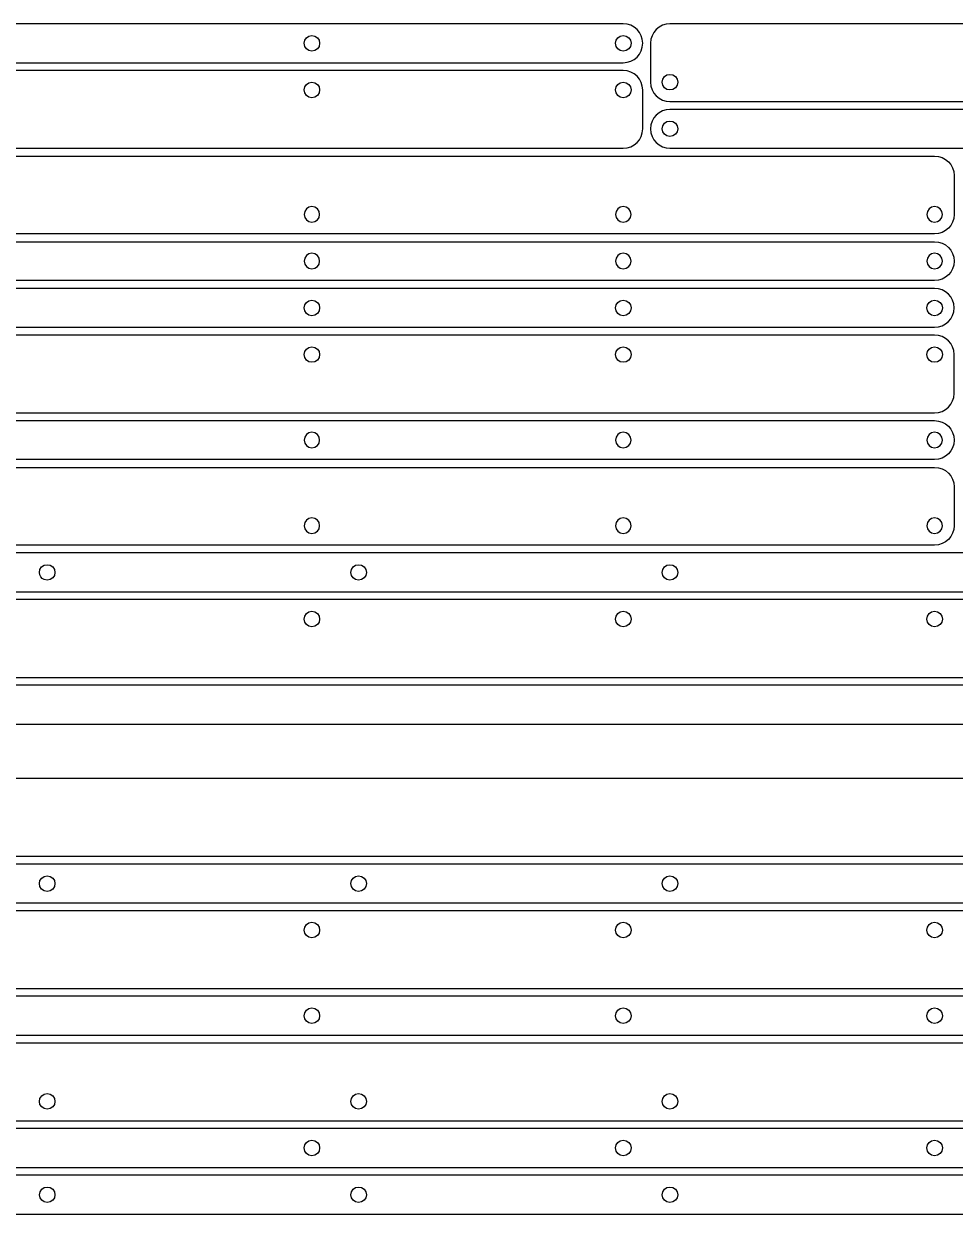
# Model space of a CAD drawing. Extents: x -146 to 800, y 150 to 800.
# Drawn here: x 105.1 to 344.3, y 494 to 800 of the extents above; entities that cross this region are included whole.
import ezdxf

# ---------------------------------------------------------------- set-up
doc = ezdxf.new("R2010")
doc.units = 0

msp = doc.modelspace()

# ---------------------------------------------------------------- linework, layer by layer
for p, q in [((259.056, 799.999), (-140.943, 799.999)), ((260.06618, 799.897813), (259.056, 799.999)), ((261.006, 799.607438), (260.06618, 799.897813)), ((261.855633, 799.147656), (261.006, 799.607438)), ((262.59525, 798.53825), (261.855633, 799.147656)), ((268.255684, 799.14734), (267.51625, 798.53775)), ((269.105156, 799.607281), (268.255684, 799.14734)), ((270.044863, 799.89777), (269.105156, 799.607281)), ((271.055, 799.999), (270.044863, 799.89777)), ((511.055, 799.999), (271.055, 799.999)), ((177.056, 794.982), (177.213266, 795.760234)), ((177.213266, 795.760234), (177.642125, 796.395875)), ((177.642125, 796.395875), (178.278172, 796.824328)), ((178.278172, 796.824328), (179.057, 796.981)), ((179.057, 796.981), (179.835094, 796.823906)), ((179.835094, 796.823906), (180.4705, 796.3955)), ((180.4705, 796.3955), (180.898906, 795.760094)), ((180.898906, 795.760094), (181.056, 794.982)), ((257.056, 794.982), (257.21325, 795.760234)), ((257.21325, 795.760234), (257.642, 796.395875)), ((257.642, 796.395875), (258.27775, 796.824328)), ((258.27775, 796.824328), (259.056, 796.981)), ((259.056, 796.981), (259.834672, 796.823906)), ((259.834672, 796.823906), (260.470375, 796.3955)), ((260.470375, 796.3955), (260.898891, 795.760094)), ((260.898891, 795.760094), (261.056, 794.982)), ((263.205023, 797.799), (262.59525, 798.53825)), ((263.665125, 796.949687), (263.205023, 797.799)), ((263.955727, 796.010094), (263.665125, 796.949687)), ((264.057, 795), (263.955727, 796.010094)), ((266.15623, 796.009137), (266.055, 794.999)), ((266.446719, 796.948844), (266.15623, 796.009137)), ((266.90666, 797.798316), (266.446719, 796.948844)), ((267.51625, 798.53775), (266.90666, 797.798316)), ((177.213266, 794.203328), (177.056, 794.982)), ((177.642125, 793.567625), (177.213266, 794.203328)), ((178.278172, 793.139109), (177.642125, 793.567625)), ((179.057, 792.982), (178.278172, 793.139109)), ((179.835094, 793.139109), (179.057, 792.982)), ((180.4705, 793.567625), (179.835094, 793.139109)), ((180.898906, 794.203328), (180.4705, 793.567625)), ((181.056, 794.982), (180.898906, 794.203328)), ((257.213109, 794.203328), (257.056, 794.982)), ((257.641625, 793.567625), (257.213109, 794.203328)), ((258.277328, 793.139109), (257.641625, 793.567625)), ((259.056, 792.982), (258.277328, 793.139109)), ((259.834672, 793.139109), (259.056, 792.982)), ((260.470375, 793.567625), (259.834672, 793.139109)), ((260.898891, 794.203328), (260.470375, 793.567625)), ((261.056, 794.982), (260.898891, 794.203328)), ((263.205023, 792.200367), (263.665125, 793.05)), ((263.665125, 793.05), (263.955727, 793.98982)), ((263.955727, 793.98982), (264.057, 795)), ((266.055, 794.999), (266.055, 784.999)), ((-140.943, 789.999), (259.056, 789.999)), ((259.056, 789.999), (260.06618, 790.100273)), ((260.06618, 790.100273), (261.006, 790.390875)), ((261.006, 790.390875), (261.855633, 790.850977)), ((261.855633, 790.850977), (262.59525, 791.46075)), ((262.59525, 791.46075), (263.205023, 792.200367)), ((259.056, 787.999), (-140.943, 787.999)), ((260.06618, 787.89777), (259.056, 787.999)), ((261.006, 787.607281), (260.06618, 787.89777)), ((261.855633, 787.14734), (261.006, 787.607281)), ((262.59525, 786.53775), (261.855633, 787.14734)), ((263.205023, 785.798316), (262.59525, 786.53775)), ((269.213094, 785.777672), (269.6415, 786.413375)), ((269.6415, 786.413375), (270.276906, 786.841891)), ((270.276906, 786.841891), (271.055, 786.999)), ((271.055, 786.999), (271.833828, 786.841891)), ((271.833828, 786.841891), (272.469875, 786.413375)), ((272.469875, 786.413375), (272.898734, 785.777672)), ((177.056, 782.999), (177.213266, 783.777672)), ((177.213266, 783.777672), (177.642125, 784.413375)), ((177.642125, 784.413375), (178.278172, 784.841891)), ((178.278172, 784.841891), (179.057, 784.999)), ((179.057, 784.999), (179.835094, 784.841891)), ((179.835094, 784.841891), (180.4705, 784.413375)), ((180.4705, 784.413375), (180.898906, 783.777672)), ((180.898906, 783.777672), (181.056, 782.999)), ((257.056, 782.999), (257.21325, 783.777672)), ((257.21325, 783.777672), (257.642, 784.413375)), ((257.642, 784.413375), (258.27775, 784.841891)), ((258.27775, 784.841891), (259.056, 784.999)), ((259.056, 784.999), (259.834672, 784.841891)), ((259.834672, 784.841891), (260.470375, 784.413375)), ((260.470375, 784.413375), (260.898891, 783.777672)), ((260.898891, 783.777672), (261.056, 782.999)), ((263.665125, 784.948844), (263.205023, 785.798316)), ((263.955727, 784.009137), (263.665125, 784.948844)), ((264.057, 782.999), (263.955727, 784.009137)), ((266.055, 784.999), (266.15623, 783.988863)), ((266.15623, 783.988863), (266.446719, 783.049156)), ((269.056, 784.999), (269.213094, 785.777672)), ((269.213094, 784.22075), (269.056, 784.999)), ((269.6415, 783.585), (269.213094, 784.22075)), ((270.276906, 783.15625), (269.6415, 783.585)), ((272.469875, 783.585), (271.833828, 783.15625)), ((272.898734, 784.22075), (272.469875, 783.585)), ((272.898734, 785.777672), (273.056, 784.999)), ((273.056, 784.999), (272.898734, 784.22075)), ((177.213266, 782.220328), (177.056, 782.999)), ((177.642125, 781.584625), (177.213266, 782.220328)), ((178.278172, 781.156109), (177.642125, 781.584625)), ((179.057, 780.999), (178.278172, 781.156109)), ((179.835094, 781.15625), (179.057, 780.999)), ((180.4705, 781.585), (179.835094, 781.15625)), ((180.898906, 782.22075), (180.4705, 781.585)), ((181.056, 782.999), (180.898906, 782.22075)), ((257.213109, 782.220328), (257.056, 782.999)), ((257.641625, 781.584625), (257.213109, 782.220328)), ((258.277328, 781.156109), (257.641625, 781.584625)), ((259.056, 780.999), (258.277328, 781.156109)), ((259.834672, 781.15625), (259.056, 780.999)), ((260.470375, 781.585), (259.834672, 781.15625)), ((260.898891, 782.22075), (260.470375, 781.585)), ((261.056, 782.999), (260.898891, 782.22075)), ((264.057, 772.999), (264.057, 782.999)), ((266.446719, 783.049156), (266.90666, 782.199684)), ((266.90666, 782.199684), (267.51625, 781.46025)), ((267.51625, 781.46025), (268.255684, 780.85066)), ((268.255684, 780.85066), (269.105156, 780.390719)), ((269.105156, 780.390719), (270.044863, 780.10023)), ((271.055, 782.999), (270.276906, 783.15625)), ((271.833828, 783.15625), (271.055, 782.999)), ((269.105156, 777.607281), (268.255684, 777.14734)), ((270.044863, 777.89777), (269.105156, 777.607281)), ((270.044863, 780.10023), (271.055, 779.999)), ((271.055, 777.999), (270.044863, 777.89777)), ((271.055, 779.999), (511.055, 779.999)), ((511.055, 777.999), (271.055, 777.999)), ((266.446719, 774.948844), (266.15623, 774.009137)), ((266.90666, 775.798316), (266.446719, 774.948844)), ((267.51625, 776.53775), (266.90666, 775.798316)), ((268.255684, 777.14734), (267.51625, 776.53775)), ((269.213094, 773.795672), (269.6415, 774.431375)), ((269.6415, 774.431375), (270.276906, 774.859891)), ((270.276906, 774.859891), (271.055, 775.017)), ((271.055, 775.017), (271.833828, 774.859891)), ((271.833828, 774.859891), (272.469875, 774.431375)), ((272.469875, 774.431375), (272.898734, 773.795672)), ((263.205023, 770.199684), (263.665125, 771.049156)), ((263.665125, 771.049156), (263.955727, 771.988863)), ((263.955727, 771.988863), (264.057, 772.999)), ((266.15623, 774.009137), (266.055, 772.999)), ((266.055, 772.999), (266.15623, 771.988863)), ((266.15623, 771.988863), (266.446719, 771.049156)), ((266.446719, 771.049156), (266.90666, 770.199684)), ((269.056, 773.017), (269.213094, 773.795672)), ((269.213094, 772.23875), (269.056, 773.017)), ((269.6415, 771.603), (269.213094, 772.23875)), ((270.276906, 771.17425), (269.6415, 771.603)), ((271.055, 771.017), (270.276906, 771.17425)), ((271.833828, 771.174109), (271.055, 771.017)), ((272.469875, 771.602625), (271.833828, 771.174109)), ((272.898734, 772.238328), (272.469875, 771.602625)), ((272.898734, 773.795672), (273.056, 773.017)), ((273.056, 773.017), (272.898734, 772.238328)), ((-140.943, 767.999), (259.056, 767.999)), ((259.056, 767.999), (260.06618, 768.10023)), ((260.06618, 768.10023), (261.006, 768.390719)), ((261.006, 768.390719), (261.855633, 768.85066)), ((261.855633, 768.85066), (262.59525, 769.46025)), ((262.59525, 769.46025), (263.205023, 770.199684)), ((266.90666, 770.199684), (267.51625, 769.46025)), ((267.51625, 769.46025), (268.255684, 768.85066)), ((268.255684, 768.85066), (269.105156, 768.390719)), ((269.105156, 768.390719), (270.044863, 768.10023)), ((270.044863, 768.10023), (271.055, 767.999)), ((271.055, 767.999), (511.055, 767.999)), ((-140.943, 765.999), (339.056, 765.999)), ((339.056, 765.999), (340.066137, 765.89777)), ((340.066137, 765.89777), (341.005844, 765.607281)), ((341.005844, 765.607281), (341.855316, 765.14734)), ((341.855316, 765.14734), (342.59475, 764.53775)), ((342.59475, 764.53775), (343.20434, 763.798316)), ((343.20434, 763.798316), (343.664281, 762.948844)), ((343.664281, 762.948844), (343.95477, 762.009137)), ((343.95477, 762.009137), (344.056, 760.999)), ((344.056, 760.999), (344.056, 750.999)), ((178.277328, 752.841891), (177.641625, 752.413375)), ((179.056, 752.999), (178.277328, 752.841891)), ((179.834672, 752.841891), (179.056, 752.999)), ((180.470375, 752.413375), (179.834672, 752.841891)), ((258.27775, 752.841891), (257.642, 752.413375)), ((259.056, 752.999), (258.27775, 752.841891)), ((259.834672, 752.841891), (259.056, 752.999)), ((260.470375, 752.413375), (259.834672, 752.841891)), ((338.277328, 752.841891), (337.641625, 752.413375)), ((339.056, 752.999), (338.277328, 752.841891)), ((339.834672, 752.841891), (339.056, 752.999)), ((340.470375, 752.413375), (339.834672, 752.841891)), ((177.213109, 751.777672), (177.056, 750.999)), ((177.056, 750.999), (177.21325, 750.220328)), ((177.641625, 752.413375), (177.213109, 751.777672)), ((177.21325, 750.220328), (177.642, 749.584625)), ((180.898891, 751.777672), (180.470375, 752.413375)), ((180.470375, 749.585), (180.898891, 750.22075)), ((181.056, 750.999), (180.898891, 751.777672)), ((180.898891, 750.22075), (181.056, 750.999)), ((257.21325, 751.777672), (257.056, 750.999)), ((257.056, 750.999), (257.21325, 750.220328)), ((257.642, 752.413375), (257.21325, 751.777672)), ((257.21325, 750.220328), (257.642, 749.584625)), ((260.898891, 751.777672), (260.470375, 752.413375)), ((260.470375, 749.585), (260.898891, 750.22075)), ((261.056, 750.999), (260.898891, 751.777672)), ((260.898891, 750.22075), (261.056, 750.999)), ((337.213109, 751.777672), (337.056, 750.999)), ((337.056, 750.999), (337.21325, 750.220328)), ((337.641625, 752.413375), (337.213109, 751.777672)), ((337.21325, 750.220328), (337.642, 749.584625)), ((340.898891, 751.777672), (340.470375, 752.413375)), ((340.470375, 749.585), (340.898891, 750.22075)), ((341.056, 750.999), (340.898891, 751.777672)), ((340.898891, 750.22075), (341.056, 750.999)), ((343.95477, 749.988863), (343.664281, 749.049156)), ((344.056, 750.999), (343.95477, 749.988863)), ((177.642, 749.584625), (178.27775, 749.156109)), ((178.27775, 749.156109), (179.056, 748.999)), ((179.056, 748.999), (179.834672, 749.15625)), ((179.834672, 749.15625), (180.470375, 749.585)), ((257.642, 749.584625), (258.27775, 749.156109)), ((258.27775, 749.156109), (259.056, 748.999)), ((259.056, 748.999), (259.834672, 749.15625)), ((259.834672, 749.15625), (260.470375, 749.585)), ((337.642, 749.584625), (338.27775, 749.156109)), ((338.27775, 749.156109), (339.056, 748.999)), ((339.056, 748.999), (339.834672, 749.15625)), ((339.834672, 749.15625), (340.470375, 749.585)), ((341.855316, 746.85066), (341.005844, 746.390719)), ((342.59475, 747.46025), (341.855316, 746.85066)), ((343.20434, 748.199684), (342.59475, 747.46025)), ((343.664281, 749.049156), (343.20434, 748.199684)), ((339.056, 745.999), (-140.943, 745.999)), ((-140.943, 743.999), (339.056, 743.999)), ((340.066137, 746.10023), (339.056, 745.999)), ((339.056, 743.999), (340.066137, 743.89777)), ((341.005844, 746.390719), (340.066137, 746.10023)), ((340.066137, 743.89777), (341.005844, 743.607281)), ((341.005844, 743.607281), (341.855316, 743.14734)), ((178.277328, 740.859891), (177.641625, 740.431375)), ((179.056, 741.017), (178.277328, 740.859891)), ((179.834672, 740.859328), (179.056, 741.017)), ((180.470375, 740.430625), (179.834672, 740.859328)), ((258.27775, 740.859891), (257.642, 740.431375)), ((259.056, 741.017), (258.27775, 740.859891)), ((259.834672, 740.859328), (259.056, 741.017)), ((260.470375, 740.430625), (259.834672, 740.859328)), ((338.277328, 740.859891), (337.641625, 740.431375)), ((339.056, 741.017), (338.277328, 740.859891)), ((339.834672, 740.859328), (339.056, 741.017)), ((340.470375, 740.430625), (339.834672, 740.859328)), ((341.855316, 743.14734), (342.59475, 742.53775)), ((342.59475, 742.53775), (343.20434, 741.798316)), ((343.20434, 741.798316), (343.664281, 740.948844)), ((343.664281, 740.948844), (343.95477, 740.009137)), ((177.213109, 739.795672), (177.056, 739.017)), ((177.056, 739.017), (177.21325, 738.238328)), ((177.641625, 740.431375), (177.213109, 739.795672)), ((177.21325, 738.238328), (177.642, 737.602625)), ((177.642, 737.602625), (178.27775, 737.174109)), ((179.834672, 737.174109), (180.470375, 737.602625)), ((180.898891, 739.795109), (180.470375, 740.430625)), ((180.470375, 737.602625), (180.898891, 738.238328)), ((181.056, 739.017), (180.898891, 739.795109)), ((180.898891, 738.238328), (181.056, 739.017)), ((257.21325, 739.795672), (257.056, 739.017)), ((257.056, 739.017), (257.21325, 738.238328)), ((257.642, 740.431375), (257.21325, 739.795672)), ((257.21325, 738.238328), (257.642, 737.602625)), ((257.642, 737.602625), (258.27775, 737.174109)), ((259.834672, 737.174109), (260.470375, 737.602625)), ((260.898891, 739.795109), (260.470375, 740.430625)), ((260.470375, 737.602625), (260.898891, 738.238328)), ((261.056, 739.017), (260.898891, 739.795109)), ((260.898891, 738.238328), (261.056, 739.017)), ((337.213109, 739.795672), (337.056, 739.017)), ((337.056, 739.017), (337.21325, 738.238328)), ((337.641625, 740.431375), (337.213109, 739.795672)), ((337.21325, 738.238328), (337.642, 737.602625)), ((337.642, 737.602625), (338.27775, 737.174109)), ((339.834672, 737.174109), (340.470375, 737.602625)), ((340.898891, 739.795109), (340.470375, 740.430625)), ((340.470375, 737.602625), (340.898891, 738.238328)), ((341.056, 739.017), (340.898891, 739.795109)), ((340.898891, 738.238328), (341.056, 739.017)), ((343.95477, 737.988863), (343.664281, 737.049156)), ((343.95477, 740.009137), (344.056, 738.999)), ((344.056, 738.999), (343.95477, 737.988863)), ((178.27775, 737.174109), (179.056, 737.017)), ((179.056, 737.017), (179.834672, 737.174109)), ((258.27775, 737.174109), (259.056, 737.017)), ((259.056, 737.017), (259.834672, 737.174109)), ((338.27775, 737.174109), (339.056, 737.017)), ((339.056, 737.017), (339.834672, 737.174109)), ((341.005844, 734.390719), (340.066137, 734.10023)), ((341.855316, 734.85066), (341.005844, 734.390719)), ((342.59475, 735.46025), (341.855316, 734.85066)), ((343.20434, 736.199684), (342.59475, 735.46025)), ((343.664281, 737.049156), (343.20434, 736.199684)), ((339.056, 733.999), (-140.943, 733.999)), ((339.056, 731.999), (-140.943, 731.999)), ((340.066137, 734.10023), (339.056, 733.999)), ((340.066137, 731.89777), (339.056, 731.999)), ((341.005844, 731.607281), (340.066137, 731.89777)), ((341.855316, 731.14734), (341.005844, 731.607281)), ((177.21325, 727.759672), (177.642, 728.395375)), ((177.642, 728.395375), (178.27775, 728.823891)), ((178.27775, 728.823891), (179.056, 728.981)), ((179.056, 728.981), (179.834672, 728.823891)), ((179.834672, 728.823891), (180.470375, 728.395375)), ((180.470375, 728.395375), (180.898891, 727.759672)), ((257.21325, 727.759672), (257.642, 728.395375)), ((257.642, 728.395375), (258.27775, 728.823891)), ((258.27775, 728.823891), (259.056, 728.981)), ((259.056, 728.981), (259.834672, 728.823891)), ((259.834672, 728.823891), (260.470375, 728.395375)), ((260.470375, 728.395375), (260.898891, 727.759672)), ((337.213109, 727.759672), (337.641625, 728.395375)), ((337.641625, 728.395375), (338.277328, 728.823891)), ((338.277328, 728.823891), (339.056, 728.981)), ((339.056, 728.981), (339.83425, 728.823891)), ((339.83425, 728.823891), (340.47, 728.395375)), ((340.47, 728.395375), (340.89875, 727.759672)), ((342.59475, 730.53775), (341.855316, 731.14734)), ((343.20434, 729.798316), (342.59475, 730.53775)), ((343.664281, 728.948844), (343.20434, 729.798316)), ((343.95477, 728.009137), (343.664281, 728.948844)), ((177.056, 726.981), (177.21325, 727.759672)), ((177.213109, 726.202906), (177.056, 726.981)), ((177.641625, 725.5675), (177.213109, 726.202906)), ((178.277328, 725.139094), (177.641625, 725.5675)), ((180.470375, 725.5675), (179.834672, 725.139094)), ((180.898891, 726.202906), (180.470375, 725.5675)), ((180.898891, 727.759672), (181.056, 726.981)), ((181.056, 726.981), (180.898891, 726.202906)), ((257.056, 726.981), (257.21325, 727.759672)), ((257.21325, 726.202906), (257.056, 726.981)), ((257.642, 725.5675), (257.21325, 726.202906)), ((258.27775, 725.139094), (257.642, 725.5675)), ((260.470375, 725.5675), (259.834672, 725.139094)), ((260.898891, 726.202906), (260.470375, 725.5675)), ((260.898891, 727.759672), (261.056, 726.981)), ((261.056, 726.981), (260.898891, 726.202906)), ((337.056, 726.981), (337.213109, 727.759672)), ((337.213109, 726.202906), (337.056, 726.981)), ((337.641625, 725.5675), (337.213109, 726.202906)), ((338.277328, 725.139094), (337.641625, 725.5675)), ((340.470375, 725.5675), (339.834672, 725.139094)), ((340.898891, 726.202906), (340.470375, 725.5675)), ((340.89875, 727.759672), (341.056, 726.981)), ((341.056, 726.981), (340.898891, 726.202906)), ((343.664281, 725.049156), (343.95477, 725.988863)), ((344.056, 726.999), (343.95477, 728.009137)), ((343.95477, 725.988863), (344.056, 726.999)), ((179.056, 724.982), (178.277328, 725.139094)), ((179.834672, 725.139094), (179.056, 724.982)), ((259.056, 724.982), (258.27775, 725.139094)), ((259.834672, 725.139094), (259.056, 724.982)), ((339.056, 724.982), (338.277328, 725.139094)), ((339.834672, 725.139094), (339.056, 724.982)), ((339.056, 721.999), (340.066137, 722.10023)), ((340.066137, 722.10023), (341.005844, 722.390719)), ((341.005844, 722.390719), (341.855316, 722.85066)), ((341.855316, 722.85066), (342.59475, 723.46025)), ((342.59475, 723.46025), (343.20434, 724.199684)), ((343.20434, 724.199684), (343.664281, 725.049156)), ((-140.943, 721.999), (339.056, 721.999)), ((339.056, 719.999), (-140.943, 719.999)), ((340.066137, 719.89777), (339.056, 719.999)), ((341.005844, 719.607281), (340.066137, 719.89777)), ((341.855316, 719.14734), (341.005844, 719.607281)), ((342.59475, 718.53775), (341.855316, 719.14734)), ((177.21325, 715.777672), (177.642, 716.413375)), ((177.642, 716.413375), (178.27775, 716.841891)), ((178.27775, 716.841891), (179.056, 716.999)), ((179.056, 716.999), (179.834672, 716.84175)), ((179.834672, 716.84175), (180.470375, 716.413)), ((180.470375, 716.413), (180.898891, 715.77725)), ((257.21325, 715.777672), (257.642, 716.413375)), ((257.642, 716.413375), (258.27775, 716.841891)), ((258.27775, 716.841891), (259.056, 716.999)), ((259.056, 716.999), (259.834672, 716.84175)), ((259.834672, 716.84175), (260.470375, 716.413)), ((260.470375, 716.413), (260.898891, 715.77725)), ((337.213109, 715.777672), (337.641625, 716.413375)), ((337.641625, 716.413375), (338.277328, 716.841891)), ((338.277328, 716.841891), (339.056, 716.999)), ((339.056, 716.999), (339.83425, 716.84175)), ((339.83425, 716.84175), (340.47, 716.413)), ((340.47, 716.413), (340.89875, 715.77725)), ((343.20434, 717.798316), (342.59475, 718.53775)), ((343.664281, 716.948844), (343.20434, 717.798316)), ((343.95477, 716.009137), (343.664281, 716.948844)), ((344.056, 714.999), (343.95477, 716.009137)), ((177.056, 714.999), (177.21325, 715.777672)), ((177.213109, 714.220328), (177.056, 714.999)), ((177.641625, 713.584625), (177.213109, 714.220328)), ((178.277328, 713.156109), (177.641625, 713.584625)), ((179.056, 712.999), (178.277328, 713.156109)), ((179.834672, 713.156109), (179.056, 712.999)), ((180.470375, 713.584625), (179.834672, 713.156109)), ((180.898891, 714.220328), (180.470375, 713.584625)), ((180.898891, 715.77725), (181.056, 714.999)), ((181.056, 714.999), (180.898891, 714.220328)), ((257.056, 714.999), (257.21325, 715.777672)), ((257.21325, 714.220328), (257.056, 714.999)), ((257.642, 713.584625), (257.21325, 714.220328)), ((258.27775, 713.156109), (257.642, 713.584625)), ((259.056, 712.999), (258.27775, 713.156109)), ((259.834672, 713.156109), (259.056, 712.999)), ((260.470375, 713.584625), (259.834672, 713.156109)), ((260.898891, 714.220328), (260.470375, 713.584625)), ((260.898891, 715.77725), (261.056, 714.999)), ((261.056, 714.999), (260.898891, 714.220328)), ((337.056, 714.999), (337.213109, 715.777672)), ((337.213109, 714.220328), (337.056, 714.999)), ((337.641625, 713.584625), (337.213109, 714.220328)), ((338.277328, 713.156109), (337.641625, 713.584625)), ((339.056, 712.999), (338.277328, 713.156109)), ((339.834672, 713.156109), (339.056, 712.999)), ((340.470375, 713.584625), (339.834672, 713.156109)), ((340.898891, 714.220328), (340.470375, 713.584625)), ((340.89875, 715.77725), (341.056, 714.999)), ((341.056, 714.999), (340.898891, 714.220328)), ((344.056, 704.999), (344.056, 714.999)), ((343.664281, 703.049156), (343.95477, 703.988863)), ((343.95477, 703.988863), (344.056, 704.999)), ((341.005844, 700.390719), (341.855316, 700.85066)), ((341.855316, 700.85066), (342.59475, 701.46025)), ((342.59475, 701.46025), (343.20434, 702.199684)), ((343.20434, 702.199684), (343.664281, 703.049156)), ((-140.943, 699.999), (339.056, 699.999)), ((-140.943, 697.999), (339.056, 697.999)), ((339.056, 699.999), (340.066137, 700.10023)), ((339.056, 697.999), (340.066137, 697.89777)), ((340.066137, 700.10023), (341.005844, 700.390719)), ((340.066137, 697.89777), (341.005844, 697.607281)), ((341.005844, 697.607281), (341.855316, 697.14734)), ((178.277188, 694.859891), (177.64125, 694.431375)), ((179.056, 695.017), (178.277188, 694.859891)), ((179.834672, 694.859891), (179.056, 695.017)), ((180.470375, 694.431375), (179.834672, 694.859891)), ((258.277328, 694.859891), (257.641625, 694.431375)), ((259.056, 695.017), (258.277328, 694.859891)), ((259.834672, 694.859891), (259.056, 695.017)), ((260.470375, 694.431375), (259.834672, 694.859891)), ((338.277188, 694.859891), (337.64125, 694.431375)), ((339.056, 695.017), (338.277188, 694.859891)), ((339.834672, 694.859891), (339.056, 695.017)), ((340.470375, 694.431375), (339.834672, 694.859891)), ((341.855316, 697.14734), (342.59475, 696.53775)), ((342.59475, 696.53775), (343.20434, 695.798316)), ((343.20434, 695.798316), (343.664281, 694.948844)), ((343.664281, 694.948844), (343.95477, 694.009137)), ((177.212687, 693.795672), (177.056, 693.017)), ((177.056, 693.017), (177.213109, 692.238328)), ((177.64125, 694.431375), (177.212687, 693.795672)), ((177.213109, 692.238328), (177.641625, 691.602625)), ((177.641625, 691.602625), (178.277328, 691.174109)), ((179.83425, 691.174109), (180.47, 691.602625)), ((180.47, 691.602625), (180.89875, 692.238328)), ((180.898891, 693.795672), (180.470375, 694.431375)), ((180.89875, 692.238328), (181.056, 693.017)), ((181.056, 693.017), (180.898891, 693.795672)), ((257.213109, 693.795672), (257.056, 693.017)), ((257.056, 693.017), (257.21325, 692.238328)), ((257.641625, 694.431375), (257.213109, 693.795672)), ((257.21325, 692.238328), (257.642, 691.602625)), ((257.642, 691.602625), (258.27775, 691.174109)), ((259.834531, 691.174109), (260.47, 691.602625)), ((260.47, 691.602625), (260.898469, 692.238328)), ((260.898891, 693.795672), (260.470375, 694.431375)), ((260.898469, 692.238328), (261.056, 693.017)), ((261.056, 693.017), (260.898891, 693.795672)), ((337.212688, 693.795672), (337.056, 693.017)), ((337.056, 693.017), (337.213109, 692.238328)), ((337.64125, 694.431375), (337.212688, 693.795672)), ((337.213109, 692.238328), (337.641625, 691.602625)), ((337.641625, 691.602625), (338.277328, 691.174109)), ((339.83425, 691.174109), (340.47, 691.602625)), ((340.47, 691.602625), (340.89875, 692.238328)), ((340.898891, 693.795672), (340.470375, 694.431375)), ((340.89875, 692.238328), (341.056, 693.017)), ((341.056, 693.017), (340.898891, 693.795672)), ((343.95477, 691.988863), (343.664281, 691.049156)), ((343.95477, 694.009137), (344.056, 692.999)), ((344.056, 692.999), (343.95477, 691.988863)), ((178.277328, 691.174109), (179.056, 691.017)), ((179.056, 691.017), (179.83425, 691.174109)), ((258.27775, 691.174109), (259.056, 691.017)), ((259.056, 691.017), (259.834531, 691.174109)), ((338.277328, 691.174109), (339.056, 691.017)), ((339.056, 691.017), (339.83425, 691.174109)), ((341.855316, 688.85066), (341.005844, 688.390719)), ((342.59475, 689.46025), (341.855316, 688.85066)), ((343.20434, 690.199684), (342.59475, 689.46025)), ((343.664281, 691.049156), (343.20434, 690.199684)), ((339.056, 687.999), (-140.943, 687.999)), ((-140.943, 685.999), (339.056, 685.999)), ((340.066137, 688.10023), (339.056, 687.999)), ((339.056, 685.999), (340.066137, 685.89777)), ((341.005844, 688.390719), (340.066137, 688.10023)), ((340.066137, 685.89777), (341.005844, 685.607281)), ((341.005844, 685.607281), (341.855316, 685.14734)), ((341.855316, 685.14734), (342.59475, 684.53775)), ((342.59475, 684.53775), (343.20434, 683.798316)), ((343.20434, 683.798316), (343.664281, 682.948844)), ((343.664281, 682.948844), (343.95477, 682.009137)), ((343.95477, 682.009137), (344.056, 680.999)), ((344.056, 680.999), (344.056, 670.999)), ((177.212687, 671.777672), (177.056, 670.999)), ((177.056, 670.999), (177.213109, 670.220328)), ((177.64125, 672.413375), (177.212687, 671.777672)), ((177.213109, 670.220328), (177.641625, 669.584625)), ((178.277188, 672.841891), (177.64125, 672.413375)), ((179.056, 672.999), (178.277188, 672.841891)), ((179.834672, 672.841891), (179.056, 672.999)), ((180.470375, 672.413375), (179.834672, 672.841891)), ((180.47, 669.585), (180.89875, 670.22075)), ((180.898891, 671.777672), (180.470375, 672.413375)), ((180.89875, 670.22075), (181.056, 670.999)), ((181.056, 670.999), (180.898891, 671.777672)), ((257.213109, 671.777672), (257.056, 670.999)), ((257.056, 670.999), (257.21325, 670.220328)), ((257.641625, 672.413375), (257.213109, 671.777672)), ((257.21325, 670.220328), (257.642, 669.584625)), ((258.277328, 672.841891), (257.641625, 672.413375)), ((259.056, 672.999), (258.277328, 672.841891)), ((259.834672, 672.841891), (259.056, 672.999)), ((260.470375, 672.413375), (259.834672, 672.841891)), ((260.47, 669.585), (260.898469, 670.22075)), ((260.898891, 671.777672), (260.470375, 672.413375)), ((260.898469, 670.22075), (261.056, 670.999)), ((261.056, 670.999), (260.898891, 671.777672)), ((337.212688, 671.777672), (337.056, 670.999)), ((337.056, 670.999), (337.213109, 670.220328)), ((337.64125, 672.413375), (337.212688, 671.777672)), ((337.213109, 670.220328), (337.641625, 669.584625)), ((338.277188, 672.841891), (337.64125, 672.413375)), ((339.056, 672.999), (338.277188, 672.841891)), ((339.834672, 672.841891), (339.056, 672.999)), ((340.470375, 672.413375), (339.834672, 672.841891)), ((340.47, 669.585), (340.89875, 670.22075)), ((340.898891, 671.777672), (340.470375, 672.413375)), ((340.89875, 670.22075), (341.056, 670.999)), ((341.056, 670.999), (340.898891, 671.777672)), ((344.056, 670.999), (343.95477, 669.988863)), ((177.641625, 669.584625), (178.277328, 669.156109)), ((178.277328, 669.156109), (179.056, 668.999)), ((179.056, 668.999), (179.83425, 669.15625)), ((179.83425, 669.15625), (180.47, 669.585)), ((257.642, 669.584625), (258.27775, 669.156109)), ((258.27775, 669.156109), (259.056, 668.999)), ((259.056, 668.999), (259.834531, 669.15625)), ((259.834531, 669.15625), (260.47, 669.585)), ((337.641625, 669.584625), (338.277328, 669.156109)), ((338.277328, 669.156109), (339.056, 668.999)), ((339.056, 668.999), (339.83425, 669.15625)), ((339.83425, 669.15625), (340.47, 669.585)), ((342.59475, 667.46025), (341.855316, 666.85066)), ((343.20434, 668.199684), (342.59475, 667.46025)), ((343.664281, 669.049156), (343.20434, 668.199684)), ((343.95477, 669.988863), (343.664281, 669.049156)), ((339.056, 665.999), (-140.943, 665.999)), ((111.056, 663.999), (31.0561, 663.999)), ((511.055, 663.999), (111.056, 663.999)), ((340.066137, 666.10023), (339.056, 665.999)), ((341.005844, 666.390719), (340.066137, 666.10023)), ((341.855316, 666.85066), (341.005844, 666.390719)), ((110.277, 660.824), (111.055, 660.981)), ((111.055, 660.981), (111.833, 660.824)), ((111.055, 660.981), (111.055, 660.981)), ((190.277328, 660.823891), (191.056, 660.981)), ((191.056, 660.981), (191.83425, 660.82375)), ((270.27775, 660.823891), (271.056, 660.981)), ((271.056, 660.981), (271.834109, 660.82375)), ((109.055, 658.981), (109.21225, 659.75925)), ((109.144813, 658.386469), (109.055, 658.981)), ((109.39625, 657.863), (109.144813, 658.386469)), ((109.21225, 659.75925), (109.641, 660.395)), ((109.782312, 657.437781), (109.39625, 657.863)), ((109.641, 660.395), (110.277, 660.824)), ((111.833, 660.824), (112.468, 660.395)), ((112.468, 660.395), (112.89675, 659.75925)), ((112.897, 658.203), (112.468, 657.567)), ((112.89675, 659.75925), (113.054, 658.981)), ((113.054, 658.981), (112.897, 658.203)), ((189.056, 658.981), (189.213109, 659.759672)), ((189.212687, 658.202328), (189.056, 658.981)), ((189.64125, 657.566625), (189.212687, 658.202328)), ((189.213109, 659.759672), (189.641625, 660.395375)), ((189.641625, 660.395375), (190.277328, 660.823891)), ((191.83425, 660.82375), (192.47, 660.395)), ((192.47, 660.395), (192.89875, 659.75925)), ((192.898891, 658.202328), (192.470375, 657.566625)), ((192.89875, 659.75925), (193.056, 658.981)), ((193.056, 658.981), (192.898891, 658.202328)), ((269.056, 658.981), (269.21325, 659.759672)), ((269.213109, 658.202328), (269.056, 658.981)), ((269.641625, 657.566625), (269.213109, 658.202328)), ((269.21325, 659.759672), (269.642, 660.395375)), ((269.642, 660.395375), (270.27775, 660.823891)), ((271.834109, 660.82375), (272.469625, 660.395)), ((272.469625, 660.395), (272.898328, 659.75925)), ((272.898891, 658.202328), (272.470375, 657.566625)), ((272.898328, 659.75925), (273.056, 658.981)), ((273.056, 658.981), (272.898891, 658.202328)), ((110.276, 657.138), (109.782312, 657.437781)), ((111.055, 656.981), (110.276, 657.138)), ((111.832, 657.138), (111.055, 656.981)), ((112.468, 657.567), (111.832, 657.138)), ((190.277188, 657.138109), (189.64125, 657.566625)), ((191.056, 656.981), (190.277188, 657.138109)), ((191.834672, 657.138109), (191.056, 656.981)), ((192.470375, 657.566625), (191.834672, 657.138109)), ((270.277328, 657.138109), (269.641625, 657.566625)), ((271.056, 656.981), (270.277328, 657.138109)), ((271.834672, 657.138109), (271.056, 656.981)), ((272.470375, 657.566625), (271.834672, 657.138109)), ((499.056, 651.999), (-140.943, 651.999)), ((31.0561, 653.999), (111.056, 653.999)), ((111.056, 653.999), (506.056, 653.999)), ((177.6425, 648.412625), (178.277906, 648.841328)), ((178.277906, 648.841328), (179.056, 648.999)), ((179.056, 648.999), (179.834828, 648.84175)), ((179.834828, 648.84175), (180.470875, 648.413)), ((257.642625, 648.412625), (258.278328, 648.841328)), ((258.278328, 648.841328), (259.057, 648.999)), ((259.057, 648.999), (259.835109, 648.84175)), ((259.835109, 648.84175), (260.470625, 648.413)), ((337.642, 648.412625), (338.27775, 648.841328)), ((338.27775, 648.841328), (339.056, 648.999)), ((339.056, 648.999), (339.834828, 648.84175)), ((339.834828, 648.84175), (340.470875, 648.413)), ((177.057, 646.999), (177.214094, 647.777109)), ((177.213672, 646.220328), (177.057, 646.999)), ((177.642125, 645.584625), (177.213672, 646.220328)), ((177.214094, 647.777109), (177.6425, 648.412625)), ((180.470875, 648.413), (180.899734, 647.77725)), ((180.899734, 646.220328), (180.470875, 645.584625)), ((180.899734, 647.77725), (181.057, 646.999)), ((181.057, 646.999), (180.899734, 646.220328)), ((257.057, 646.999), (257.214109, 647.777109)), ((257.214109, 646.220328), (257.057, 646.999)), ((257.214109, 647.777109), (257.642625, 648.412625)), ((257.642625, 645.584625), (257.214109, 646.220328)), ((260.470625, 648.413), (260.899328, 647.77725)), ((260.89975, 646.220328), (260.471, 645.584625)), ((260.899328, 647.77725), (261.057, 646.999)), ((261.057, 646.999), (260.89975, 646.220328)), ((337.056, 646.999), (337.21325, 647.777109)), ((337.21325, 646.220328), (337.056, 646.999)), ((337.21325, 647.777109), (337.642, 648.412625)), ((337.642, 645.584625), (337.21325, 646.220328)), ((340.470875, 648.413), (340.899734, 647.77725)), ((340.899734, 646.220328), (340.470875, 645.584625)), ((340.899734, 647.77725), (341.057, 646.999)), ((341.057, 646.999), (340.899734, 646.220328)), ((178.277766, 645.156109), (177.642125, 645.584625)), ((179.056, 644.999), (178.277766, 645.156109)), ((179.834828, 645.156109), (179.056, 644.999)), ((180.470875, 645.584625), (179.834828, 645.156109)), ((258.278328, 645.156109), (257.642625, 645.584625)), ((259.057, 644.999), (258.278328, 645.156109)), ((259.83525, 645.156109), (259.057, 644.999)), ((260.471, 645.584625), (259.83525, 645.156109)), ((338.27775, 645.156109), (337.642, 645.584625)), ((339.056, 644.999), (338.27775, 645.156109)), ((339.834828, 645.156109), (339.056, 644.999)), ((340.470875, 645.584625), (339.834828, 645.156109)), ((-140.943, 631.999), (499.056, 631.999)), ((579.056, 629.999), (-140.943, 629.999)), ((-140.943, 619.999), (579.056, 619.999)), ((414.056, 606.033), (-140.944, 606.033)), ((-140.944, 586.033), (418.711, 586.033)), ((511.055, 584.033), (-128.945, 584.033)), ((109.056, 579.015), (109.213094, 579.793672)), ((109.212672, 578.236328), (109.056, 579.015)), ((109.213094, 579.793672), (109.6415, 580.429375)), ((109.6415, 580.429375), (110.276906, 580.857891)), ((110.276906, 580.857891), (111.055, 581.015)), ((111.055, 581.015), (111.833672, 580.85775)), ((111.833672, 580.85775), (112.469375, 580.429)), ((112.469375, 580.429), (112.897891, 579.79325)), ((112.897891, 579.79325), (113.055, 579.015)), ((113.055, 579.015), (112.897891, 578.23675)), ((189.056, 579.015), (189.213109, 579.793672)), ((189.212687, 578.236328), (189.056, 579.015)), ((189.213109, 579.793672), (189.641625, 580.429375)), ((189.641625, 580.429375), (190.277328, 580.857891)), ((190.277328, 580.857891), (191.056, 581.015)), ((191.056, 581.015), (191.83425, 580.85775)), ((191.83425, 580.85775), (192.47, 580.429)), ((192.47, 580.429), (192.89875, 579.79325)), ((192.89875, 579.79325), (193.056, 579.015)), ((193.056, 579.015), (192.898891, 578.23675)), ((269.055, 579.015), (269.212266, 579.793672)), ((269.212266, 578.236328), (269.055, 579.015)), ((269.212266, 579.793672), (269.641125, 580.429375)), ((269.641125, 580.429375), (270.277172, 580.857891)), ((270.277172, 580.857891), (271.056, 581.015)), ((271.056, 581.015), (271.834109, 580.85775)), ((271.834109, 580.85775), (272.469625, 580.429)), ((272.469625, 580.429), (272.898328, 579.79325)), ((272.898328, 579.79325), (273.056, 579.015)), ((273.056, 579.015), (272.89875, 578.23675)), ((109.641125, 577.600625), (109.212672, 578.236328)), ((110.276766, 577.172109), (109.641125, 577.600625)), ((111.055, 577.015), (110.276766, 577.172109)), ((111.833672, 577.17225), (111.055, 577.015)), ((112.469375, 577.601), (111.833672, 577.17225)), ((112.897891, 578.23675), (112.469375, 577.601)), ((189.64125, 577.600625), (189.212687, 578.236328)), ((190.277188, 577.172109), (189.64125, 577.600625)), ((191.056, 577.015), (190.277188, 577.172109)), ((191.834672, 577.17225), (191.056, 577.015)), ((192.470375, 577.601), (191.834672, 577.17225)), ((192.898891, 578.23675), (192.470375, 577.601)), ((269.641125, 577.600625), (269.212266, 578.236328)), ((270.277172, 577.172109), (269.641125, 577.600625)), ((271.056, 577.015), (270.277172, 577.172109)), ((271.83425, 577.17225), (271.056, 577.015)), ((272.47, 577.601), (271.83425, 577.17225)), ((272.89875, 578.23675), (272.47, 577.601)), ((-128.945, 574.033), (506.056, 574.033)), ((499.056, 572.033), (-140.943, 572.033)), ((177.057, 567.051), (177.214094, 567.829672)), ((177.214094, 566.27275), (177.057, 567.051)), ((177.214094, 567.829672), (177.6425, 568.465375)), ((177.6425, 565.637), (177.214094, 566.27275)), ((177.6425, 568.465375), (178.277906, 568.893891)), ((178.277906, 568.893891), (179.056, 569.051)), ((179.056, 569.051), (179.834828, 568.893891)), ((179.834828, 568.893891), (180.470875, 568.465375)), ((180.470875, 568.465375), (180.899734, 567.829672)), ((180.899734, 566.272328), (180.470875, 565.636625)), ((180.899734, 567.829672), (181.057, 567.051)), ((181.057, 567.051), (180.899734, 566.272328)), ((257.057, 567.051), (257.214109, 567.829672)), ((257.214109, 566.27275), (257.057, 567.051)), ((257.214109, 567.829672), (257.642625, 568.465375)), ((257.642625, 565.637), (257.214109, 566.27275)), ((257.642625, 568.465375), (258.278328, 568.893891)), ((258.278328, 568.893891), (259.057, 569.051)), ((259.057, 569.051), (259.835234, 568.893891)), ((259.835234, 568.893891), (260.470875, 568.465375)), ((260.898906, 566.272328), (260.4705, 565.636625)), ((260.470875, 568.465375), (260.899328, 567.829672)), ((261.056, 567.051), (260.898906, 566.272328)), ((260.899328, 567.829672), (261.056, 567.051)), ((337.056, 567.051), (337.21325, 567.829672)), ((337.213672, 566.27275), (337.056, 567.051)), ((337.21325, 567.829672), (337.642, 568.465375)), ((337.642375, 565.637), (337.213672, 566.27275)), ((337.642, 568.465375), (338.27775, 568.893891)), ((338.27775, 568.893891), (339.056, 569.051)), ((339.056, 569.051), (339.834828, 568.893891)), ((339.834828, 568.893891), (340.470875, 568.465375)), ((340.470875, 568.465375), (340.899734, 567.829672)), ((340.899734, 566.272328), (340.470875, 565.636625)), ((340.899734, 567.829672), (341.057, 567.051)), ((341.057, 567.051), (340.899734, 566.272328)), ((178.277906, 565.20825), (177.6425, 565.637)), ((179.056, 565.051), (178.277906, 565.20825)), ((179.834828, 565.208109), (179.056, 565.051)), ((180.470875, 565.636625), (179.834828, 565.208109)), ((258.278328, 565.20825), (257.642625, 565.637)), ((259.057, 565.051), (258.278328, 565.20825)), ((259.835094, 565.208109), (259.057, 565.051)), ((260.4705, 565.636625), (259.835094, 565.208109)), ((338.277891, 565.20825), (337.642375, 565.637)), ((339.056, 565.051), (338.277891, 565.20825)), ((339.834828, 565.208109), (339.056, 565.051)), ((340.470875, 565.636625), (339.834828, 565.208109)), ((-140.943, 552.033), (499.056, 552.033)), ((579.056, 550.033), (-140.943, 550.033)), ((177.057, 545.051), (177.214109, 545.82925)), ((177.21425, 544.272328), (177.057, 545.051)), ((177.214109, 545.82925), (177.642625, 546.465)), ((177.642625, 546.465), (178.278328, 546.89375)), ((178.278328, 546.89375), (179.057, 547.051)), ((179.057, 547.051), (179.835672, 546.893891)), ((179.835672, 546.893891), (180.471375, 546.465375)), ((180.471375, 546.465375), (180.899891, 545.829672)), ((181.057, 545.051), (180.89975, 544.272328)), ((180.899891, 545.829672), (181.057, 545.051)), ((257.057, 545.051), (257.214094, 545.82925)), ((257.214094, 544.272328), (257.057, 545.051)), ((257.214094, 545.82925), (257.6425, 546.465)), ((257.6425, 546.465), (258.277906, 546.89375)), ((258.277906, 546.89375), (259.056, 547.051)), ((259.056, 547.051), (259.834828, 546.893891)), ((259.834828, 546.893891), (260.470875, 546.465375)), ((260.470875, 546.465375), (260.899734, 545.829672)), ((260.899734, 545.829672), (261.057, 545.051)), ((261.057, 545.051), (260.899734, 544.272328)), ((337.057, 545.051), (337.213953, 545.82925)), ((337.214094, 544.272328), (337.057, 545.051)), ((337.213953, 545.82925), (337.642125, 546.465)), ((337.642125, 546.465), (338.277484, 546.89375)), ((338.277484, 546.89375), (339.056, 547.051)), ((339.056, 547.051), (339.834828, 546.893891)), ((339.834828, 546.893891), (340.470875, 546.465375)), ((340.470875, 546.465375), (340.899734, 545.829672)), ((340.899734, 545.829672), (341.057, 545.051)), ((341.057, 545.051), (340.899734, 544.272328)), ((177.643, 543.636625), (177.21425, 544.272328)), ((178.27875, 543.208109), (177.643, 543.636625)), ((179.057, 543.051), (178.27875, 543.208109)), ((179.83525, 543.208109), (179.057, 543.051)), ((180.471, 543.636625), (179.83525, 543.208109)), ((180.89975, 544.272328), (180.471, 543.636625)), ((257.6425, 543.636625), (257.214094, 544.272328)), ((258.277906, 543.208109), (257.6425, 543.636625)), ((259.056, 543.051), (258.277906, 543.208109)), ((259.834828, 543.208109), (259.056, 543.051)), ((260.470875, 543.636625), (259.834828, 543.208109)), ((260.899734, 544.272328), (260.470875, 543.636625)), ((337.6425, 543.636625), (337.214094, 544.272328)), ((338.277906, 543.208109), (337.6425, 543.636625)), ((339.056, 543.051), (338.277906, 543.208109)), ((339.834828, 543.208109), (339.056, 543.051)), ((340.470875, 543.636625), (339.834828, 543.208109)), ((340.899734, 544.272328), (340.470875, 543.636625)), ((-140.943, 540.033), (579.056, 540.033)), ((591.055, 538.033), (-128.944, 538.033)), ((109.056, 523.033), (109.213109, 523.811672)), ((109.213109, 523.811672), (109.641625, 524.447375)), ((109.641625, 524.447375), (110.277328, 524.875891)), ((110.277328, 524.875891), (111.056, 525.033)), ((111.056, 525.033), (111.83425, 524.875891)), ((111.83425, 524.875891), (112.47, 524.447375)), ((112.47, 524.447375), (112.89875, 523.811672)), ((112.89875, 523.811672), (113.056, 523.033)), ((189.056, 523.033), (189.213109, 523.811672)), ((189.213109, 523.811672), (189.641625, 524.447375)), ((189.641625, 524.447375), (190.277328, 524.875891)), ((190.277328, 524.875891), (191.056, 525.033)), ((191.056, 525.033), (191.834672, 524.875891)), ((191.834672, 524.875891), (192.470375, 524.447375)), ((192.470375, 524.447375), (192.898891, 523.811672)), ((192.898891, 523.811672), (193.056, 523.033)), ((269.056, 523.033), (269.213094, 523.811672)), ((269.213094, 523.811672), (269.6415, 524.447375)), ((269.6415, 524.447375), (270.276906, 524.875891)), ((270.276906, 524.875891), (271.055, 525.033)), ((271.055, 525.033), (271.833828, 524.875891)), ((271.833828, 524.875891), (272.469875, 524.447375)), ((272.469875, 524.447375), (272.898734, 523.811672)), ((272.898734, 523.811672), (273.056, 523.033)), ((109.213109, 522.25475), (109.056, 523.033)), ((109.641625, 521.619), (109.213109, 522.25475)), ((110.277328, 521.19025), (109.641625, 521.619)), ((111.056, 521.033), (110.277328, 521.19025)), ((111.83425, 521.190109), (111.056, 521.033)), ((112.47, 521.618625), (111.83425, 521.190109)), ((112.89875, 522.254328), (112.47, 521.618625)), ((113.056, 523.033), (112.89875, 522.254328)), ((189.21325, 522.25475), (189.056, 523.033)), ((189.642, 521.619), (189.21325, 522.25475)), ((190.27775, 521.19025), (189.642, 521.619)), ((191.056, 521.033), (190.27775, 521.19025)), ((191.83425, 521.190109), (191.056, 521.033)), ((192.47, 521.618625), (191.83425, 521.190109)), ((192.89875, 522.254328), (192.47, 521.618625)), ((193.056, 523.033), (192.89875, 522.254328)), ((269.213094, 522.25475), (269.056, 523.033)), ((269.6415, 521.619), (269.213094, 522.25475)), ((270.276906, 521.19025), (269.6415, 521.619)), ((271.055, 521.033), (270.276906, 521.19025)), ((271.833828, 521.190109), (271.055, 521.033)), ((272.469875, 521.618625), (271.833828, 521.190109)), ((272.898734, 522.254328), (272.469875, 521.618625)), ((273.056, 523.033), (272.898734, 522.254328)), ((-128.944, 518.033), (591.055, 518.033)), ((579.056, 516.033), (-135.943, 516.033)), ((177.056, 511.051), (177.21325, 511.829672)), ((177.213672, 510.27275), (177.056, 511.051)), ((177.21325, 511.829672), (177.642, 512.465375)), ((177.642, 512.465375), (178.27775, 512.893891)), ((178.27775, 512.893891), (179.056, 513.051)), ((179.056, 513.051), (179.834672, 512.893891)), ((179.834672, 512.893891), (180.470375, 512.465375)), ((180.470375, 512.465375), (180.898891, 511.829672)), ((180.898891, 511.829672), (181.056, 511.051)), ((181.056, 511.051), (180.898891, 510.272328)), ((257.056, 511.051), (257.213109, 511.829672)), ((257.21325, 510.27275), (257.056, 511.051)), ((257.213109, 511.829672), (257.641625, 512.465375)), ((257.641625, 512.465375), (258.277328, 512.893891)), ((258.277328, 512.893891), (259.056, 513.051)), ((259.056, 513.051), (259.834812, 512.893891)), ((259.834812, 512.893891), (260.47075, 512.465375)), ((260.47075, 512.465375), (260.899313, 511.829672)), ((261.056, 511.051), (260.898891, 510.272328)), ((260.899313, 511.829672), (261.056, 511.051)), ((337.056, 511.051), (337.213109, 511.829672)), ((337.213109, 510.27275), (337.056, 511.051)), ((337.213109, 511.829672), (337.641625, 512.465375)), ((337.641625, 512.465375), (338.277328, 512.893891)), ((338.277328, 512.893891), (339.056, 513.051)), ((339.056, 513.051), (339.834672, 512.893891)), ((339.834672, 512.893891), (340.470375, 512.465375)), ((340.470375, 512.465375), (340.898891, 511.829672)), ((341.056, 511.051), (340.89875, 510.272328)), ((340.898891, 511.829672), (341.056, 511.051)), ((177.642375, 509.637), (177.213672, 510.27275)), ((178.277891, 509.20825), (177.642375, 509.637)), ((179.056, 509.051), (178.277891, 509.20825)), ((179.834672, 509.208109), (179.056, 509.051)), ((180.470375, 509.636625), (179.834672, 509.208109)), ((180.898891, 510.272328), (180.470375, 509.636625)), ((257.642, 509.637), (257.21325, 510.27275)), ((258.27775, 509.20825), (257.642, 509.637)), ((259.056, 509.051), (258.27775, 509.20825)), ((259.834672, 509.208109), (259.056, 509.051)), ((260.470375, 509.636625), (259.834672, 509.208109)), ((260.898891, 510.272328), (260.470375, 509.636625)), ((337.641625, 509.637), (337.213109, 510.27275)), ((338.277328, 509.20825), (337.641625, 509.637)), ((339.056, 509.051), (338.277328, 509.20825)), ((339.83425, 509.208109), (339.056, 509.051)), ((340.47, 509.636625), (339.83425, 509.208109)), ((340.89875, 510.272328), (340.47, 509.636625)), ((-140.943, 506.033), (579.056, 506.033)), ((591.056, 504.033), (-128.943, 504.033)), ((109.056, 499.015), (109.213266, 499.793672)), ((109.213266, 498.236328), (109.056, 499.015)), ((109.213266, 499.793672), (109.642125, 500.429375)), ((109.642125, 500.429375), (110.278172, 500.857891)), ((110.278172, 500.857891), (111.057, 501.015)), ((111.057, 501.015), (111.835094, 500.857891)), ((111.835094, 500.857891), (112.4705, 500.429375)), ((112.4705, 500.429375), (112.898906, 499.793672)), ((112.898906, 499.793672), (113.056, 499.015)), ((113.056, 499.015), (112.898906, 498.23675)), ((189.056, 499.015), (189.21325, 499.793672)), ((189.213109, 498.236328), (189.056, 499.015)), ((189.21325, 499.793672), (189.642, 500.429375)), ((189.642, 500.429375), (190.27775, 500.857891)), ((190.27775, 500.857891), (191.056, 501.015)), ((191.056, 501.015), (191.83425, 500.857891)), ((191.83425, 500.857891), (192.47, 500.429375)), ((192.47, 500.429375), (192.89875, 499.793672)), ((192.89875, 499.793672), (193.056, 499.015)), ((193.056, 499.015), (192.898891, 498.23675)), ((269.056, 499.015), (269.213109, 499.793672)), ((269.213109, 498.236328), (269.056, 499.015)), ((269.213109, 499.793672), (269.641625, 500.429375)), ((269.641625, 500.429375), (270.277328, 500.857891)), ((270.277328, 500.857891), (271.056, 501.015)), ((271.056, 501.015), (271.83425, 500.857891)), ((271.83425, 500.857891), (272.47, 500.429375)), ((272.47, 500.429375), (272.89875, 499.793672)), ((272.89875, 499.793672), (273.056, 499.015)), ((273.056, 499.015), (272.89875, 498.23675)), ((109.642125, 497.600625), (109.213266, 498.236328)), ((110.278172, 497.172109), (109.642125, 497.600625)), ((111.057, 497.015), (110.278172, 497.172109)), ((111.835094, 497.17225), (111.057, 497.015)), ((112.4705, 497.601), (111.835094, 497.17225)), ((112.898906, 498.23675), (112.4705, 497.601)), ((189.641625, 497.600625), (189.213109, 498.236328)), ((190.277328, 497.172109), (189.641625, 497.600625)), ((191.056, 497.015), (190.277328, 497.172109)), ((191.834672, 497.17225), (191.056, 497.015)), ((192.470375, 497.601), (191.834672, 497.17225)), ((192.898891, 498.23675), (192.470375, 497.601)), ((269.641625, 497.600625), (269.213109, 498.236328)), ((270.277328, 497.172109), (269.641625, 497.600625)), ((271.056, 497.015), (270.277328, 497.172109)), ((271.83425, 497.17225), (271.056, 497.015)), ((272.47, 497.601), (271.83425, 497.17225)), ((272.89875, 498.23675), (272.47, 497.601)), ((-128.943, 494.033), (586.055, 494.033))]:
    msp.add_line(p, q)

doc.saveas('drawing.dxf')
